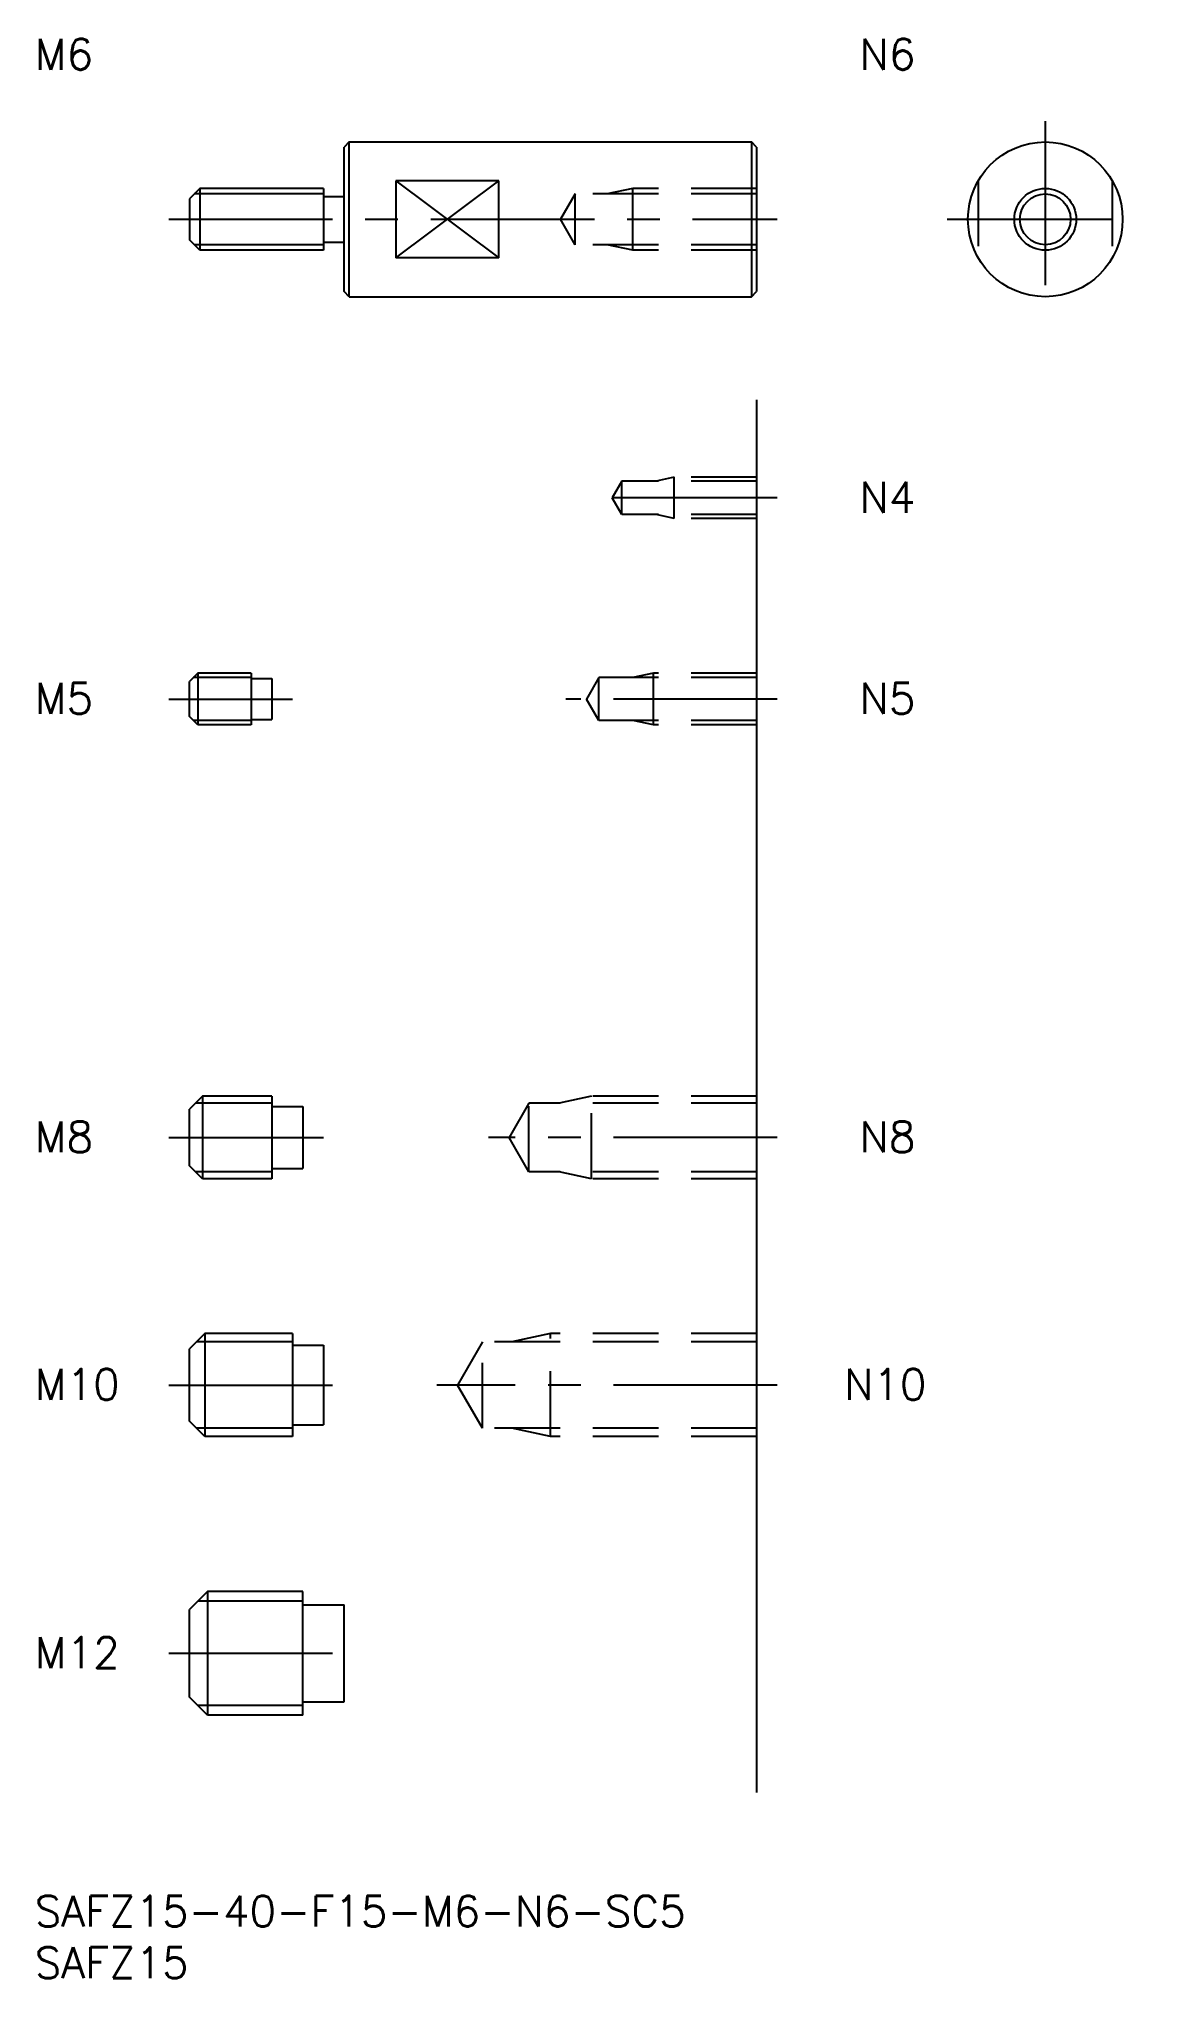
# Model space of a CAD drawing. Extents: x 0 to 107, y -8 to 180.
import ezdxf

# ---------------------------------------------------------------- set-up
doc = ezdxf.new("R2010")
doc.units = 0
doc.header["$LTSCALE"] = 0.5
doc.linetypes.add('CENTER', pattern=[50.8, 31.75, -6.35, 6.35, -6.35])
doc.linetypes.add('DASHED', pattern=[19.05, 12.7, -6.35])
for name, color, linetype in [('MSM_CENTER', 1, 'CENTER'), ('MSM_CONTINUOUS', 7, 'CONTINUOUS'), ('MSM_DASHED', 4, 'DASHED'), ('MSM_NARROW', 5, 'CONTINUOUS'), ('MSM_PART_NUMBER', 7, 'CONTINUOUS')]:
    doc.layers.add(name, color=color, linetype=linetype)
doc.styles.get("Standard").update_dxf_attribs({"font": 'txt.shx', "height": 1, "bigfont": 'bigfont.shx'})

# ---------------------------------------------------------------- blocks, each defined once
blk = doc.blocks.new('*U12')
at = {"layer": 'MSM_PART_NUMBER'}
blk.add_text('SAFZ15-40-F15-M6-N6-SC5', height=3, dxfattribs=at).set_placement((0, -3))
blk = doc.blocks.new('*U13')
at = {"layer": 'MSM_PART_NUMBER'}
blk.add_text('SAFZ15', height=3, dxfattribs=at).set_placement((0, -8))
blk = doc.blocks.new('*U14')
at = {"layer": 'MSM_PART_NUMBER'}
blk.add_text('N10', height=3, dxfattribs=at).set_placement((78.5, 48.06))
blk = doc.blocks.new('*U15')
at = {"layer": 'MSM_PART_NUMBER'}
blk.add_text('N8', height=3, dxfattribs=at).set_placement((80, 72.06))
blk = doc.blocks.new('*U16')
at = {"layer": 'MSM_PART_NUMBER'}
blk.add_text('N5', height=3, dxfattribs=at).set_placement((80, 114.56))
blk = doc.blocks.new('*U17')
at = {"layer": 'MSM_PART_NUMBER'}
blk.add_text('N4', height=3, dxfattribs=at).set_placement((80, 134.06))
blk = doc.blocks.new('*U18')
at = {"layer": 'MSM_PART_NUMBER'}
blk.add_text('M12', height=3, dxfattribs=at).set_placement((0, 22.06))
blk = doc.blocks.new('*U19')
at = {"layer": 'MSM_PART_NUMBER'}
blk.add_text('M10', height=3, dxfattribs=at).set_placement((0, 48.06))
blk = doc.blocks.new('*U20')
at = {"layer": 'MSM_PART_NUMBER'}
blk.add_text('M8', height=3, dxfattribs=at).set_placement((0, 72.06))
blk = doc.blocks.new('*U21')
at = {"layer": 'MSM_PART_NUMBER'}
blk.add_text('M6', height=3, dxfattribs=at).set_placement((0, 177))
blk = doc.blocks.new('*U22')
at = {"layer": 'MSM_PART_NUMBER'}
blk.add_text('N6', height=3, rotation=360, dxfattribs=at).set_placement((80, 177))
blk = doc.blocks.new('*U23')
at = {"layer": 'MSM_PART_NUMBER'}
blk.add_text('M5', height=3, dxfattribs=at).set_placement((0, 114.56))

msp = doc.modelspace()

# ---------------------------------------------------------------- linework, layer by layer
at = {"layer": 'MSM_CENTER'}
for p, q in [((98, 172), (98, 153)), ((13, 162.5), (72, 162.5)), ((88.5, 162.5), (107.5, 162.5)), ((72, 135.5), (54, 135.5)), ((13, 116), (25, 116)), ((72, 116), (51.5, 116)), ((13, 73.5), (28, 73.5)), ((72, 73.5), (44, 73.5)), ((13, 49.5), (30, 49.5)), ((72, 49.5), (39, 49.5)), ((13, 23.5), (32, 23.5))]:
    msp.add_line(p, q, dxfattribs=at)
at = {"layer": 'MSM_CONTINUOUS'}
for p, q in [((30.5, 170), (30, 169.5)), ((30, 155.5), (30, 169.5)), ((30.5, 170), (69.5, 170)), ((30.5, 155), (30.5, 170)), ((70, 169.5), (69.5, 170)), ((69.5, 170), (69.5, 155)), ((70, 169.5), (70, 155.5)), ((16, 165.5), (15, 164.5)), ((28, 165.5), (16, 165.5)), ((16, 165.5), (16, 159.5)), ((28, 165.5), (28, 159.5)), ((45, 166.24), (35, 166.24)), ((35, 166.24), (35, 158.76)), ((45, 158.76), (45, 166.24)), ((15, 164.5), (15, 160.5)), ((28, 164.7), (30, 164.7)), ((16, 159.5), (15, 160.5)), ((28, 160.3), (30, 160.3)), ((28, 159.5), (16, 159.5)), ((45, 158.76), (35, 158.76)), ((30.5, 155), (30, 155.5)), ((30.5, 155), (69.5, 155)), ((69.5, 155), (70, 155.5)), ((70, 145), (70, 10)), ((15.8, 118.5), (15, 117.7)), ((21, 118.5), (15.8, 118.5)), ((15.8, 118.5), (15.8, 113.5)), ((21, 118.5), (21, 113.5)), ((15, 114.3), (15, 117.7)), ((21, 118), (23, 118)), ((23, 118), (23, 114)), ((15.8, 113.5), (15, 114.3)), ((21, 113.5), (15.8, 113.5)), ((21, 114), (23, 114)), ((16.25, 77.5), (15, 76.25)), ((23, 77.5), (16.25, 77.5)), ((16.25, 77.5), (16.25, 69.5)), ((23, 77.5), (23, 69.5)), ((15, 70.75), (15, 76.25)), ((23, 76.5), (26, 76.5)), ((26, 76.5), (26, 70.5)), ((16.25, 69.5), (15, 70.75)), ((23, 70.5), (26, 70.5)), ((23, 69.5), (16.25, 69.5)), ((16.5, 54.5), (15, 53)), ((15, 46), (15, 53)), ((25, 54.5), (16.5, 54.5)), ((16.5, 54.5), (16.5, 44.5)), ((25, 54.5), (25, 44.5)), ((25, 53.35), (28, 53.35)), ((28, 53.35), (28, 45.65)), ((16.5, 44.5), (15, 46)), ((25, 45.65), (28, 45.65)), ((25, 44.5), (16.5, 44.5)), ((16.75, 29.5), (15, 27.75)), ((26, 29.5), (16.75, 29.5)), ((16.75, 29.5), (16.75, 17.5)), ((26, 17.5), (26, 29.5)), ((26, 28.2), (30, 28.2)), ((30, 18.8), (30, 28.2)), ((15, 19.25), (15, 27.75)), ((16.75, 17.5), (15, 19.25)), ((26, 18.8), (30, 18.8)), ((26, 17.5), (16.75, 17.5))]:
    msp.add_line(p, q, dxfattribs=at)
for radius in [7.5, 2.46]:
    msp.add_circle((98, 162.5), radius, dxfattribs=at)
at = {"layer": 'MSM_DASHED'}
for p, q in [((58, 165.5), (55.5, 164.96)), ((70, 165.5), (58, 165.5)), ((58, 159.5), (58, 165.5)), ((91.5, 166.24), (91.5, 158.76)), ((104.5, 166.24), (104.5, 158.76)), ((52.42, 164.96), (51, 162.5)), ((70, 164.96), (52.42, 164.96)), ((52.42, 160.04), (52.42, 164.96)), ((52.42, 160.04), (51, 162.5)), ((70, 160.04), (52.42, 160.04)), ((58, 159.5), (55.5, 160.04)), ((70, 159.5), (58, 159.5)), ((62, 137.5), (60.25, 137.12)), ((70, 137.5), (62, 137.5)), ((62, 133.5), (62, 137.5)), ((56.94, 137.12), (56, 135.5)), ((56.94, 133.88), (56, 135.5)), ((70, 137.12), (56.94, 137.12)), ((56.94, 133.88), (56.94, 137.12)), ((70, 133.88), (56.94, 133.88)), ((62, 133.5), (60.25, 133.88)), ((70, 133.5), (62, 133.5)), ((60, 118.5), (58, 118.07)), ((70, 118.5), (60, 118.5)), ((60, 113.5), (60, 118.5)), ((54.69, 118.07), (53.5, 116)), ((70, 118.07), (54.69, 118.07)), ((54.69, 113.93), (54.69, 118.07)), ((54.69, 113.93), (53.5, 116)), ((70, 113.93), (54.69, 113.93)), ((60, 113.5), (58, 113.93)), ((70, 113.5), (60, 113.5)), ((54, 77.5), (50.87, 76.82)), ((54, 69.5), (54, 77.5)), ((70, 77.5), (54, 77.5)), ((47.92, 76.82), (46, 73.5)), ((47.92, 70.18), (47.92, 76.82)), ((70, 76.82), (47.92, 76.82)), ((47.92, 70.18), (46, 73.5)), ((70, 70.18), (47.92, 70.18)), ((54, 69.5), (50.87, 70.18)), ((70, 69.5), (54, 69.5)), ((43.42, 53.69), (41, 49.5)), ((43.42, 45.31), (43.42, 53.69)), ((70, 53.69), (43.42, 53.69)), ((50, 54.5), (46.25, 53.69)), ((50, 44.5), (50, 54.5)), ((70, 54.5), (50, 54.5)), ((43.42, 45.31), (41, 49.5)), ((70, 45.31), (43.42, 45.31)), ((50, 44.5), (46.25, 45.31)), ((70, 44.5), (50, 44.5))]:
    msp.add_line(p, q, dxfattribs=at)
at = {"layer": 'MSM_NARROW'}
for p, q in [((35, 158.76), (45, 166.24)), ((35, 166.24), (45, 158.76)), ((28, 164.96), (15.46, 164.96)), ((28, 160.04), (15.46, 160.04)), ((21, 118.07), (15.37, 118.07)), ((21, 113.93), (15.37, 113.93)), ((23, 76.82), (15.57, 76.82)), ((23, 70.18), (15.57, 70.18)), ((25, 53.69), (15.69, 53.69)), ((25, 45.31), (15.69, 45.31)), ((26, 28.55), (15.8, 28.55)), ((26, 18.45), (15.8, 18.45))]:
    msp.add_line(p, q, dxfattribs=at)
msp.add_circle((98, 162.5), 3, dxfattribs=at)

# ---------------------------------------------------------------- block references
at = {"layer": 'MSM_CONTINUOUS'}
for name in ['*U21', '*U22', '*U17', '*U23', '*U16', '*U20', '*U15', '*U19', '*U14', '*U18', '*U12', '*U13']:
    msp.add_blockref(name, (0, 0), dxfattribs=at)

doc.saveas('drawing.dxf')
